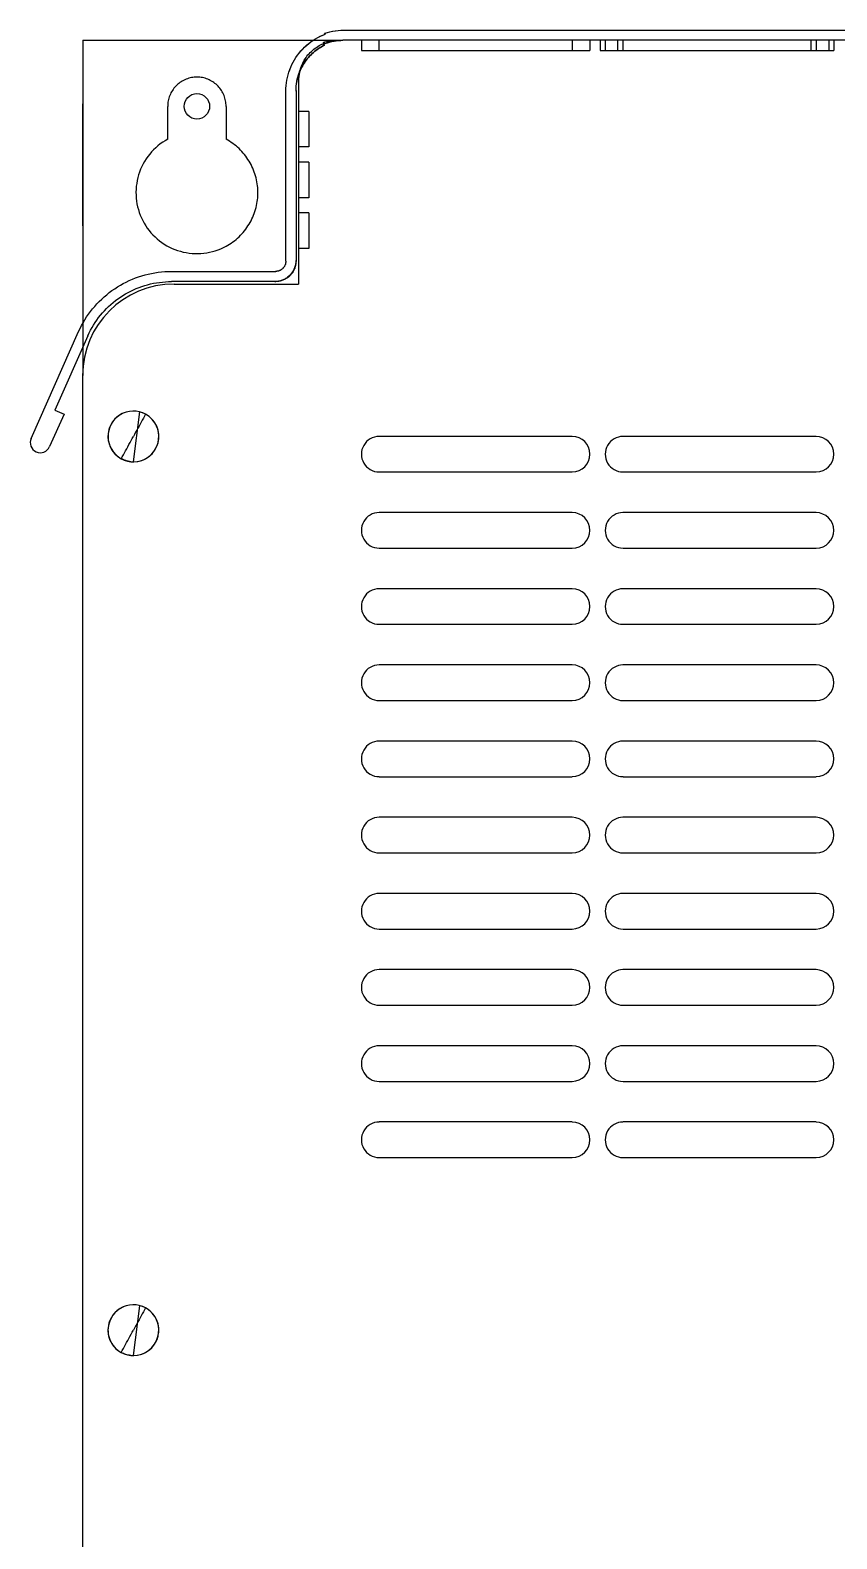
# Model space of a CAD drawing. Extents: x 0 to 320, y 0 to 1157.
# Drawn here: x 0 to 158.8, y 859.9 to 1157 of the extents above; entities that cross this region are included whole.
import ezdxf

# ---------------------------------------------------------------- set-up
doc = ezdxf.new("R2010")
doc.units = 0
doc.layers.add('--8N-THT. FIXING HOLE', color=4, linetype='CONTINUOUS')
doc.layers.add('-15N-THT. THIẾT BỊ ĐÓNG MỞ', color=40, linetype='CONTINUOUS')

# ---------------------------------------------------------------- blocks, each defined once
blk = doc.blocks.new('06 - N - SC VSD ATV630C11~C16N4')
at = {"layer": '--8N-THT. FIXING HOLE'}
blk.add_circle((-127.2, 563.5), 2.5, dxfattribs=at)
at = {"layer": '-15N-THT. THIẾT BỊ ĐÓNG MỞ'}
for p, q in [((-149.65, 576.51), (-145.7, 576.51)), ((-145.7, 576.51), (-99.82, 576.51)), ((-104.77, 576.21), (-104.33, 576.52)), ((-104.76, 576.21), (-104.32, 576.51)), ((-104.33, 576.52), (-103.87, 576.8)), ((-104.32, 576.51), (-103.86, 576.8)), ((-103.87, 576.8), (-103.4, 577.07)), ((-103.86, 576.8), (-103.39, 577.07)), ((-103.4, 577.07), (-102.92, 577.31)), ((-103.39, 577.07), (-102.91, 577.31)), ((-102.92, 577.31), (-102.44, 577.54)), ((-102.91, 577.31), (-102.42, 577.53)), ((-102.44, 577.54), (-101.94, 577.74)), ((-102.42, 577.53), (-101.92, 577.73)), ((-102.06, 577.91), (-101.55, 578.07)), ((-101.94, 577.74), (-102.06, 577.91)), ((-102.04, 577.91), (-101.53, 578.07)), ((-101.92, 577.73), (-102.04, 577.91)), ((-101.73, 578.02), (-101.72, 578.01)), ((-101.72, 576.27), (-101.4, 576.34)), ((-101.55, 578.07), (-101.02, 578.2)), ((-101.53, 578.07), (-101.01, 578.2)), ((-101.4, 576.34), (-101.09, 576.4)), ((-101.09, 576.4), (-100.78, 576.44)), ((-101.02, 578.2), (-100.5, 578.31)), ((-101.01, 578.2), (-100.48, 578.31)), ((-100.78, 576.44), (-100.46, 576.48)), ((-100.66, 576.25), (-100.22, 576.34)), ((-100.5, 578.31), (-99.97, 578.39)), ((-100.48, 578.31), (-99.95, 578.39)), ((-100.46, 576.48), (-100.14, 576.5)), ((-100.11, 576.36), (-100.45, 576.29)), ((-100.22, 576.34), (-99.79, 576.41)), ((-100.14, 576.5), (-99.82, 576.5)), ((-99.78, 576.41), (-100.11, 576.36)), ((-99.97, 578.39), (-99.43, 578.45)), ((-99.95, 578.39), (-99.41, 578.45)), ((-99.82, 576.5), (-98.46, 576.5)), ((-99.79, 576.41), (-99.35, 576.46)), ((-99.44, 576.45), (-99.78, 576.41)), ((-99.11, 576.48), (-99.44, 576.45)), ((-99.43, 578.45), (-98.9, 578.49)), ((-99.41, 578.45), (-98.87, 578.49)), ((-99.35, 576.46), (-98.9, 576.49)), ((-98.77, 576.49), (-99.11, 576.48)), ((-98.9, 578.49), (-98.36, 578.5)), ((-98.9, 576.49), (-98.46, 576.5)), ((-98.87, 578.49), (-98.34, 578.5)), ((-98.43, 576.5), (-98.77, 576.49)), ((97.79, 576.5), (-98.46, 576.5)), ((-98.36, 578.5), (97.64, 578.5)), ((-94.84, 576.51), (-94.84, 574.5)), ((-91.34, 574.5), (-91.34, 576.51)), ((-53.34, 576.51), (-53.34, 574.5)), ((-49.84, 576.51), (-49.84, 574.5)), ((-47.84, 576.51), (-47.84, 574.51)), ((-46.84, 576.51), (-46.84, 574.5)), ((-44.34, 574.51), (-44.34, 576.51)), ((-43.34, 574.5), (-43.34, 576.51)), ((-6.34, 576.51), (-6.34, 574.51)), ((-5.34, 576.51), (-5.34, 574.5)), ((-2.84, 576.51), (-2.84, 574.51)), ((-1.84, 576.51), (-1.84, 574.5)), ((-107.72, 573.12), (-107.42, 573.56)), ((-107.72, 573.11), (-107.41, 573.55)), ((-107.42, 573.56), (-107.09, 573.99)), ((-107.41, 573.55), (-107.09, 573.98)), ((-107.09, 573.99), (-106.75, 574.4)), ((-107.09, 573.98), (-106.74, 574.39)), ((-106.75, 574.4), (-106.38, 574.8)), ((-106.74, 574.39), (-106.38, 574.79)), ((-106.38, 574.8), (-106, 575.18)), ((-106.38, 574.79), (-106, 575.17)), ((-106, 575.18), (-105.61, 575.54)), ((-106, 575.17), (-105.6, 575.54)), ((-105.73, 573.12), (-105.54, 573.37)), ((-105.61, 575.54), (-105.19, 575.89)), ((-105.6, 575.54), (-105.19, 575.88)), ((-105.54, 573.37), (-105.34, 573.62)), ((-105.34, 573.62), (-105.13, 573.86)), ((-105.27, 573.12), (-104.97, 573.45)), ((-105.19, 575.89), (-104.77, 576.21)), ((-105.19, 575.88), (-104.76, 576.21)), ((-105.13, 573.86), (-104.91, 574.09)), ((-104.81, 573.6), (-105.04, 573.35)), ((-104.97, 573.45), (-104.65, 573.76)), ((-104.91, 574.09), (-104.68, 574.32)), ((-104.56, 573.83), (-104.81, 573.6)), ((-104.68, 574.32), (-104.45, 574.53)), ((-104.65, 573.76), (-104.33, 574.06)), ((-104.31, 574.06), (-104.56, 573.83)), ((-104.45, 574.53), (-104.2, 574.74)), ((-104.33, 574.06), (-103.99, 574.35)), ((-104.05, 574.28), (-104.31, 574.06)), ((-104.2, 574.74), (-103.95, 574.93)), ((-103.79, 574.49), (-104.05, 574.28)), ((-103.99, 574.35), (-103.63, 574.61)), ((-103.95, 574.93), (-103.69, 575.12)), ((-103.51, 574.69), (-103.79, 574.49)), ((-103.69, 575.12), (-103.42, 575.29)), ((-103.63, 574.61), (-103.27, 574.87)), ((-103.23, 574.88), (-103.51, 574.69)), ((-103.42, 575.29), (-103.15, 575.45)), ((-103.27, 574.87), (-102.89, 575.1)), ((-102.95, 575.06), (-103.23, 574.88)), ((-103.15, 575.45), (-102.87, 575.61)), ((-102.66, 575.23), (-102.95, 575.06)), ((-102.89, 575.1), (-102.51, 575.32)), ((-102.87, 575.61), (-102.59, 575.75)), ((-102.36, 575.39), (-102.66, 575.23)), ((-102.59, 575.75), (-102.29, 575.88)), ((-102.51, 575.32), (-102.11, 575.52)), ((-102.07, 575.81), (-102.38, 575.68)), ((-102.38, 575.68), (-102.06, 575.54)), ((-102.06, 575.54), (-102.36, 575.39)), ((-102.34, 575.71), (-101.93, 575.87)), ((-102.11, 575.52), (-102.34, 575.71)), ((-102.33, 576.1), (-102.02, 576.19)), ((-102, 575.99), (-102.33, 576.1)), ((-102.29, 575.88), (-102, 575.99)), ((-101.75, 575.93), (-102.07, 575.81)), ((-102.02, 576.19), (-101.72, 576.27)), ((-101.93, 575.87), (-101.51, 576.02)), ((-101.43, 576.04), (-101.75, 575.93)), ((-101.51, 576.02), (-101.09, 576.14)), ((-101.1, 576.13), (-101.43, 576.04)), ((-100.78, 576.22), (-101.1, 576.13)), ((-101.09, 576.14), (-100.66, 576.25)), ((-100.45, 576.29), (-100.78, 576.22)), ((-91.34, 574.5), (-53.34, 574.5)), ((-43.34, 574.5), (-5.34, 574.5)), ((-109.12, 570.22), (-108.94, 570.73)), ((-109.12, 570.21), (-108.94, 570.72)), ((-108.94, 570.73), (-108.74, 571.23)), ((-108.94, 570.72), (-108.74, 571.22)), ((-108.74, 571.23), (-108.52, 571.72)), ((-108.74, 571.22), (-108.52, 571.71)), ((-108.52, 571.72), (-108.27, 572.2)), ((-108.52, 571.71), (-108.27, 572.19)), ((-108.27, 572.2), (-108.01, 572.67)), ((-108.27, 572.19), (-108.01, 572.65)), ((-108.01, 572.67), (-107.72, 573.12)), ((-108.01, 572.65), (-107.72, 573.11)), ((-107.07, 570.09), (-106.91, 570.51)), ((-106.89, 570.54), (-107.02, 570.22)), ((-107, 570.22), (-106.93, 570.53)), ((-106.93, 570.53), (-106.84, 570.84)), ((-106.91, 570.51), (-106.73, 570.91)), ((-106.75, 570.84), (-106.89, 570.54)), ((-106.84, 570.84), (-106.74, 571.14)), ((-106.6, 571.15), (-106.75, 570.84)), ((-106.74, 571.14), (-106.63, 571.44)), ((-106.73, 570.91), (-106.53, 571.3)), ((-106.63, 571.44), (-106.51, 571.73)), ((-106.44, 571.44), (-106.6, 571.15)), ((-106.53, 571.3), (-106.31, 571.69)), ((-106.51, 571.73), (-106.38, 572.02)), ((-106.27, 571.74), (-106.44, 571.44)), ((-106.38, 572.02), (-106.23, 572.3)), ((-106.31, 571.69), (-106.07, 572.06)), ((-106.08, 572.02), (-106.27, 571.74)), ((-106.23, 572.3), (-106.07, 572.58)), ((-105.89, 572.3), (-106.08, 572.02)), ((-106.07, 572.58), (-105.9, 572.85)), ((-106.07, 572.06), (-105.82, 572.43)), ((-105.9, 572.85), (-105.73, 573.12)), ((-105.69, 572.58), (-105.89, 572.3)), ((-105.82, 572.43), (-105.55, 572.78)), ((-105.49, 572.84), (-105.69, 572.58)), ((-105.55, 572.78), (-105.27, 573.12)), ((-105.27, 573.1), (-105.49, 572.84)), ((-105.04, 573.35), (-105.27, 573.1)), ((-131.37, 567.47), (-131.55, 567.27)), ((-131.17, 567.66), (-131.37, 567.47)), ((-130.97, 567.85), (-131.17, 567.66)), ((-130.76, 568.02), (-130.97, 567.85)), ((-130.54, 568.18), (-130.76, 568.02)), ((-130.31, 568.34), (-130.54, 568.18)), ((-130.08, 568.48), (-130.31, 568.34)), ((-129.84, 568.61), (-130.08, 568.48)), ((-129.59, 568.73), (-129.84, 568.61)), ((-129.34, 568.84), (-129.59, 568.73)), ((-129.08, 568.93), (-129.34, 568.84)), ((-128.82, 569.02), (-129.08, 568.93)), ((-128.56, 569.09), (-128.82, 569.02)), ((-128.29, 569.15), (-128.56, 569.09)), ((-128.02, 569.19), (-128.29, 569.15)), ((-127.75, 569.22), (-128.02, 569.19)), ((-127.48, 569.24), (-127.75, 569.22)), ((-127.2, 569.25), (-127.48, 569.24)), ((-126.93, 569.24), (-127.2, 569.25)), ((-126.66, 569.22), (-126.93, 569.24)), ((-126.39, 569.19), (-126.66, 569.22)), ((-126.12, 569.15), (-126.39, 569.19)), ((-125.85, 569.09), (-126.12, 569.15)), ((-125.58, 569.02), (-125.85, 569.09)), ((-125.32, 568.93), (-125.58, 569.02)), ((-125.07, 568.84), (-125.32, 568.93)), ((-124.82, 568.73), (-125.07, 568.84)), ((-124.57, 568.61), (-124.82, 568.73)), ((-124.33, 568.48), (-124.57, 568.61)), ((-124.1, 568.34), (-124.33, 568.48)), ((-123.87, 568.18), (-124.1, 568.34)), ((-123.65, 568.02), (-123.87, 568.18)), ((-123.44, 567.85), (-123.65, 568.02)), ((-123.24, 567.66), (-123.44, 567.85)), ((-123.04, 567.47), (-123.24, 567.66)), ((-122.86, 567.27), (-123.04, 567.47)), ((-109.69, 567.06), (-109.66, 567.6)), ((-109.69, 567.04), (-109.66, 567.58)), ((-109.66, 567.6), (-109.6, 568.13)), ((-109.66, 567.58), (-109.6, 568.11)), ((-109.6, 568.13), (-109.51, 568.66)), ((-109.6, 568.11), (-109.51, 568.64)), ((-109.51, 568.66), (-109.4, 569.19)), ((-109.51, 568.64), (-109.4, 569.17)), ((-109.4, 569.19), (-109.27, 569.71)), ((-109.4, 569.17), (-109.27, 569.69)), ((-109.27, 569.71), (-109.12, 570.22)), ((-109.27, 569.69), (-109.12, 570.21)), ((-109.22, 569.9), (-109.22, 569.88)), ((-107.69, 567.07), (-107.66, 567.51)), ((-107.68, 567.17), (-107.65, 567.51)), ((-107.66, 567.51), (-107.61, 567.95)), ((-107.65, 567.51), (-107.61, 567.84)), ((-107.61, 567.95), (-107.55, 568.39)), ((-107.61, 567.84), (-107.56, 568.18)), ((-107.56, 568.18), (-107.5, 568.51)), ((-107.55, 568.39), (-107.46, 568.82)), ((-107.5, 568.51), (-107.43, 568.84)), ((-107.46, 568.82), (-107.35, 569.25)), ((-107.43, 568.84), (-107.34, 569.16)), ((-107.35, 569.25), (-107.22, 569.68)), ((-107.34, 569.16), (-107.25, 569.49)), ((-107.25, 569.49), (-107.14, 569.81)), ((-107.22, 569.68), (-107.07, 570.09)), ((-107.2, 568.51), (-107.11, 568.51)), ((-107.2, 568.5), (-107.2, 568.51)), ((-107.2, 568.5), (-107.2, 528.5)), ((-107.14, 569.81), (-107.03, 570.12)), ((-132.85, 564.59), (-132.9, 564.32)), ((-132.79, 564.86), (-132.85, 564.59)), ((-132.72, 565.12), (-132.79, 564.86)), ((-132.64, 565.38), (-132.72, 565.12)), ((-132.54, 565.64), (-132.64, 565.38)), ((-132.43, 565.89), (-132.54, 565.64)), ((-132.31, 566.13), (-132.43, 565.89)), ((-132.18, 566.37), (-132.31, 566.13)), ((-132.04, 566.61), (-132.18, 566.37)), ((-131.89, 566.83), (-132.04, 566.61)), ((-131.72, 567.05), (-131.89, 566.83)), ((-131.55, 567.27), (-131.72, 567.05)), ((-122.68, 567.05), (-122.86, 567.27)), ((-122.52, 566.83), (-122.68, 567.05)), ((-122.37, 566.61), (-122.52, 566.83)), ((-122.22, 566.37), (-122.37, 566.61)), ((-122.09, 566.13), (-122.22, 566.37)), ((-121.97, 565.89), (-122.09, 566.13)), ((-121.87, 565.64), (-121.97, 565.89)), ((-121.77, 565.38), (-121.87, 565.64)), ((-121.69, 565.12), (-121.77, 565.38)), ((-121.62, 564.86), (-121.69, 565.12)), ((-121.56, 564.59), (-121.62, 564.86)), ((-121.51, 564.32), (-121.56, 564.59)), ((-109.7, 566.52), (-109.69, 567.06)), ((-109.7, 566.5), (-109.69, 567.04)), ((-109.7, 533.02), (-109.7, 566.52)), ((-107.7, 566.84), (-107.68, 567.17)), ((-107.7, 566.62), (-107.69, 567.07)), ((-107.7, 566.5), (-107.7, 566.84)), ((-107.7, 566.62), (-107.7, 533.19)), ((-132.93, 564.05), (-132.95, 563.77)), ((-132.95, 563.77), (-132.95, 563.5)), ((-132.95, 557.03), (-132.95, 563.5)), ((-132.95, 563.5), (-132.95, 563.5)), ((-132.9, 564.32), (-132.93, 564.05)), ((-121.48, 564.05), (-121.51, 564.32)), ((-121.46, 563.77), (-121.48, 564.05)), ((-121.45, 563.5), (-121.46, 563.77)), ((-121.45, 563.5), (-121.45, 563.5)), ((-121.45, 563.5), (-121.45, 557.03)), ((-105.2, 562.5), (-107.2, 562.5)), ((-105.2, 562.5), (-105.2, 555.5)), ((-149.65, 556.5), (-149.65, 510.51)), ((-134.87, 555.73), (-135.31, 555.35)), ((-134.42, 556.09), (-134.87, 555.73)), ((-133.94, 556.43), (-134.42, 556.09)), ((-133.46, 556.74), (-133.94, 556.43)), ((-132.95, 557.03), (-133.46, 556.74)), ((-132.95, 557.03), (-132.95, 557.03)), ((-121.11, 556.84), (-121.45, 557.03)), ((-121.45, 557.03), (-121.45, 557.03)), ((-120.77, 556.63), (-121.11, 556.84)), ((-120.44, 556.41), (-120.77, 556.63)), ((-120.12, 556.19), (-120.44, 556.41)), ((-119.8, 555.95), (-120.12, 556.19)), ((-119.5, 555.7), (-119.8, 555.95)), ((-119.2, 555.44), (-119.5, 555.7)), ((-137.5, 552.66), (-137.79, 552.16)), ((-137.19, 553.15), (-137.5, 552.66)), ((-136.86, 553.63), (-137.19, 553.15)), ((-136.5, 554.09), (-136.86, 553.63)), ((-136.12, 554.53), (-136.5, 554.09)), ((-135.73, 554.95), (-136.12, 554.53)), ((-135.31, 555.35), (-135.73, 554.95)), ((-118.91, 555.17), (-119.2, 555.44)), ((-118.63, 554.89), (-118.91, 555.17)), ((-118.36, 554.6), (-118.63, 554.89)), ((-118.09, 554.31), (-118.36, 554.6)), ((-117.84, 554), (-118.09, 554.31)), ((-117.6, 553.69), (-117.84, 554)), ((-117.37, 553.37), (-117.6, 553.69)), ((-117.15, 553.04), (-117.37, 553.37)), ((-116.94, 552.71), (-117.15, 553.04)), ((-116.74, 552.37), (-116.94, 552.71)), ((-105.2, 555.5), (-107.2, 555.5)), ((-138.68, 550.02), (-138.83, 549.46)), ((-138.49, 550.57), (-138.68, 550.02)), ((-138.28, 551.11), (-138.49, 550.57)), ((-138.05, 551.64), (-138.28, 551.11)), ((-137.79, 552.16), (-138.05, 551.64)), ((-116.55, 552.02), (-116.74, 552.37)), ((-116.37, 551.66), (-116.55, 552.02)), ((-116.21, 551.3), (-116.37, 551.66)), ((-116.06, 550.94), (-116.21, 551.3)), ((-115.92, 550.57), (-116.06, 550.94)), ((-115.79, 550.2), (-115.92, 550.57)), ((-115.67, 549.82), (-115.79, 550.2)), ((-115.57, 549.44), (-115.67, 549.82)), ((-105.2, 552.5), (-107.2, 552.5)), ((-105.2, 552.5), (-105.2, 545.5)), ((-139.19, 547.17), (-139.2, 546.59)), ((-139.14, 547.75), (-139.19, 547.17)), ((-139.06, 548.33), (-139.14, 547.75)), ((-138.96, 548.9), (-139.06, 548.33)), ((-138.83, 549.46), (-138.96, 548.9)), ((-115.48, 549.05), (-115.57, 549.44)), ((-115.4, 548.66), (-115.48, 549.05)), ((-115.34, 548.27), (-115.4, 548.66)), ((-115.28, 547.88), (-115.34, 548.27)), ((-115.24, 547.49), (-115.28, 547.88)), ((-115.22, 547.09), (-115.24, 547.49)), ((-115.21, 546.7), (-115.22, 547.09)), ((-115.21, 546.3), (-115.21, 546.7)), ((-139.2, 546.59), (-139.19, 546.01)), ((-139.19, 546.01), (-139.16, 545.43)), ((-139.16, 545.43), (-139.09, 544.86)), ((-139.09, 544.86), (-139, 544.29)), ((-139, 544.29), (-138.88, 543.72)), ((-138.88, 543.72), (-138.73, 543.16)), ((-115.57, 543.56), (-115.48, 543.95)), ((-115.48, 543.95), (-115.4, 544.34)), ((-115.4, 544.34), (-115.34, 544.73)), ((-115.34, 544.73), (-115.28, 545.12)), ((-115.28, 545.12), (-115.24, 545.51)), ((-115.24, 545.51), (-115.22, 545.91)), ((-115.22, 545.91), (-115.21, 546.3)), ((-105.2, 545.5), (-107.2, 545.5)), ((-138.73, 543.16), (-138.55, 542.61)), ((-138.55, 542.61), (-138.35, 542.06)), ((-138.35, 542.06), (-138.13, 541.53)), ((-138.13, 541.53), (-137.87, 541.01)), ((-137.87, 541.01), (-137.59, 540.5)), ((-116.74, 540.63), (-116.55, 540.98)), ((-116.55, 540.98), (-116.37, 541.34)), ((-116.37, 541.34), (-116.21, 541.7)), ((-116.21, 541.7), (-116.06, 542.06)), ((-116.06, 542.06), (-115.92, 542.43)), ((-115.92, 542.43), (-115.79, 542.8)), ((-115.79, 542.8), (-115.67, 543.18)), ((-115.67, 543.18), (-115.57, 543.56)), ((-105.2, 542.5), (-107.2, 542.5)), ((-105.2, 542.5), (-105.2, 535.5)), ((-137.59, 540.5), (-137.29, 540)), ((-137.29, 540), (-136.97, 539.52)), ((-136.97, 539.52), (-136.62, 539.06)), ((-136.62, 539.06), (-136.25, 538.61)), ((-136.25, 538.61), (-135.86, 538.18)), ((-135.86, 538.18), (-135.44, 537.78)), ((-135.44, 537.78), (-135.01, 537.39)), ((-119.2, 537.56), (-118.91, 537.83)), ((-118.91, 537.83), (-118.63, 538.11)), ((-118.63, 538.11), (-118.36, 538.4)), ((-118.36, 538.4), (-118.09, 538.69)), ((-118.09, 538.69), (-117.84, 539)), ((-117.84, 539), (-117.6, 539.31)), ((-117.6, 539.31), (-117.37, 539.63)), ((-117.37, 539.63), (-117.15, 539.96)), ((-117.15, 539.96), (-116.94, 540.29)), ((-116.94, 540.29), (-116.74, 540.63)), ((-135.01, 537.39), (-134.56, 537.02)), ((-134.56, 537.02), (-134.1, 536.68)), ((-134.1, 536.68), (-133.62, 536.36)), ((-133.62, 536.36), (-133.12, 536.06)), ((-133.12, 536.06), (-132.61, 535.78)), ((-132.61, 535.78), (-132.08, 535.54)), ((-132.08, 535.54), (-131.55, 535.31)), ((-131.55, 535.31), (-131, 535.12)), ((-131, 535.12), (-130.45, 534.95)), ((-130.45, 534.95), (-129.88, 534.8)), ((-129.88, 534.8), (-129.32, 534.69)), ((-125.28, 534.66), (-124.71, 534.76)), ((-124.71, 534.76), (-124.14, 534.9)), ((-124.14, 534.9), (-123.58, 535.06)), ((-123.58, 535.06), (-123.04, 535.25)), ((-123.04, 535.25), (-122.5, 535.46)), ((-122.5, 535.46), (-121.97, 535.7)), ((-121.97, 535.7), (-121.45, 535.97)), ((-121.45, 535.97), (-121.11, 536.16)), ((-121.11, 536.16), (-120.77, 536.37)), ((-120.77, 536.37), (-120.44, 536.59)), ((-120.44, 536.59), (-120.12, 536.81)), ((-120.12, 536.81), (-119.8, 537.05)), ((-119.8, 537.05), (-119.5, 537.3)), ((-119.5, 537.3), (-119.2, 537.56)), ((-105.2, 535.5), (-107.2, 535.5)), ((-129.32, 534.69), (-128.74, 534.6)), ((-128.74, 534.6), (-128.17, 534.54)), ((-128.17, 534.54), (-127.59, 534.51)), ((-127.59, 534.51), (-127.01, 534.5)), ((-127.01, 534.5), (-126.43, 534.53)), ((-126.43, 534.53), (-125.85, 534.58)), ((-125.85, 534.58), (-125.28, 534.66)), ((-110.09, 531.83), (-110.14, 531.76)), ((-110.09, 531.82), (-110.14, 531.75)), ((-110.04, 531.91), (-110.09, 531.83)), ((-110.04, 531.9), (-110.09, 531.82)), ((-109.99, 531.98), (-110.04, 531.91)), ((-109.99, 531.97), (-110.04, 531.9)), ((-110.02, 531.93), (-110.02, 531.92)), ((-109.94, 532.06), (-109.99, 531.98)), ((-109.94, 532.05), (-109.99, 531.97)), ((-109.9, 532.14), (-109.94, 532.06)), ((-109.9, 532.13), (-109.94, 532.05)), ((-109.87, 532.22), (-109.9, 532.14)), ((-109.87, 532.21), (-109.9, 532.13)), ((-109.83, 532.31), (-109.87, 532.22)), ((-109.83, 532.3), (-109.87, 532.21)), ((-109.8, 532.39), (-109.83, 532.31)), ((-109.8, 532.38), (-109.83, 532.3)), ((-109.78, 532.48), (-109.8, 532.39)), ((-109.78, 532.47), (-109.8, 532.38)), ((-109.75, 532.57), (-109.78, 532.48)), ((-109.75, 532.55), (-109.78, 532.47)), ((-109.74, 532.66), (-109.75, 532.57)), ((-109.74, 532.64), (-109.75, 532.55)), ((-109.72, 532.75), (-109.74, 532.66)), ((-109.72, 532.73), (-109.74, 532.64)), ((-109.71, 532.84), (-109.72, 532.75)), ((-109.71, 532.82), (-109.72, 532.73)), ((-109.7, 533.02), (-109.71, 532.93)), ((-109.7, 533), (-109.71, 532.91)), ((-109.71, 532.93), (-109.71, 532.84)), ((-109.71, 532.91), (-109.71, 532.82)), ((-109.7, 533.02), (-109.7, 533)), ((-107.91, 531.89), (-107.97, 531.72)), ((-107.86, 532.08), (-107.91, 531.89)), ((-107.85, 531.94), (-107.9, 531.76)), ((-107.81, 532.26), (-107.86, 532.08)), ((-107.8, 532.11), (-107.85, 531.94)), ((-107.77, 532.44), (-107.81, 532.26)), ((-107.77, 532.29), (-107.8, 532.11)), ((-107.74, 532.63), (-107.77, 532.44)), ((-107.74, 532.46), (-107.77, 532.29)), ((-107.72, 532.81), (-107.74, 532.63)), ((-107.72, 532.64), (-107.74, 532.46)), ((-107.71, 533), (-107.72, 532.81)), ((-107.71, 532.82), (-107.72, 532.64)), ((-107.7, 533.19), (-107.71, 533)), ((-107.7, 533), (-107.71, 532.82)), ((-107.7, 533.19), (-107.7, 533)), ((-141.69, 528.61), (-141.11, 528.91)), ((-141.11, 528.91), (-140.52, 529.2)), ((-140.52, 529.2), (-139.91, 529.46)), ((-139.91, 529.46), (-139.3, 529.7)), ((-139.3, 529.7), (-138.68, 529.93)), ((-138.68, 529.93), (-138.06, 530.13)), ((-138.06, 530.13), (-137.42, 530.31)), ((-137.42, 530.31), (-136.78, 530.47)), ((-136.78, 530.47), (-136.14, 530.61)), ((-136.14, 530.61), (-135.49, 530.73)), ((-135.49, 530.73), (-134.84, 530.83)), ((-135.18, 528.76), (-134.59, 528.84)), ((-134.84, 530.83), (-134.19, 530.9)), ((-134.59, 528.84), (-134, 528.91)), ((-134.19, 530.9), (-133.53, 530.96)), ((-134, 528.91), (-133.41, 528.96)), ((-133.53, 530.96), (-132.88, 530.99)), ((-133.41, 528.96), (-132.82, 528.99)), ((-132.88, 530.99), (-132.22, 531)), ((-132.82, 528.99), (-132.23, 529)), ((-111.89, 529), (-132.23, 529)), ((-132.22, 531), (-111.72, 531)), ((-111.71, 529), (-111.89, 529)), ((-111.89, 529), (-111.7, 529)), ((-111.63, 531), (-111.72, 531)), ((-111.72, 531), (-111.7, 531)), ((-111.52, 529.02), (-111.71, 529)), ((-111.61, 531), (-111.7, 531)), ((-111.52, 529), (-111.7, 529)), ((-111.54, 531.01), (-111.63, 531)), ((-111.52, 531.01), (-111.61, 531)), ((-111.45, 531.02), (-111.54, 531.01)), ((-111.44, 531.02), (-111.52, 531.01)), ((-111.33, 529.04), (-111.52, 529.02)), ((-111.35, 529.02), (-111.52, 529)), ((-111.36, 531.03), (-111.45, 531.02)), ((-111.35, 531.03), (-111.44, 531.02)), ((-111.27, 531.05), (-111.36, 531.03)), ((-111.26, 531.05), (-111.35, 531.03)), ((-111.17, 529.04), (-111.35, 529.02)), ((-111.15, 529.07), (-111.33, 529.04)), ((-111.18, 531.07), (-111.27, 531.05)), ((-111.17, 531.07), (-111.26, 531.05)), ((-111.1, 531.1), (-111.18, 531.07)), ((-111.09, 531.1), (-111.17, 531.07)), ((-110.99, 529.06), (-111.17, 529.04)), ((-110.96, 529.1), (-111.15, 529.07)), ((-111.01, 531.13), (-111.1, 531.1)), ((-111, 531.13), (-111.09, 531.1)), ((-110.93, 531.16), (-111.01, 531.13)), ((-110.92, 531.16), (-111, 531.13)), ((-110.81, 529.1), (-110.99, 529.06)), ((-110.78, 529.15), (-110.96, 529.1)), ((-110.85, 531.2), (-110.93, 531.16)), ((-110.84, 531.2), (-110.92, 531.16)), ((-110.76, 531.24), (-110.85, 531.2)), ((-110.76, 531.24), (-110.84, 531.2)), ((-110.64, 529.14), (-110.81, 529.1)), ((-110.6, 529.21), (-110.78, 529.15)), ((-110.69, 531.29), (-110.76, 531.24)), ((-110.68, 531.28), (-110.76, 531.24)), ((-110.61, 531.33), (-110.69, 531.29)), ((-110.6, 531.33), (-110.68, 531.28)), ((-110.47, 529.2), (-110.64, 529.14)), ((-110.63, 531.32), (-110.62, 531.32)), ((-110.54, 531.39), (-110.61, 531.33)), ((-110.53, 531.38), (-110.6, 531.33)), ((-110.42, 529.27), (-110.6, 529.21)), ((-110.46, 531.44), (-110.54, 531.39)), ((-110.46, 531.44), (-110.53, 531.38)), ((-110.3, 529.26), (-110.47, 529.2)), ((-110.39, 531.5), (-110.46, 531.44)), ((-110.39, 531.49), (-110.46, 531.44)), ((-110.25, 529.34), (-110.42, 529.27)), ((-110.33, 531.56), (-110.39, 531.5)), ((-110.32, 531.55), (-110.39, 531.49)), ((-110.26, 531.62), (-110.33, 531.56)), ((-110.26, 531.62), (-110.32, 531.55)), ((-110.13, 529.32), (-110.3, 529.26)), ((-110.2, 531.69), (-110.26, 531.62)), ((-110.2, 531.68), (-110.26, 531.62)), ((-110.08, 529.41), (-110.25, 529.34)), ((-110.14, 531.76), (-110.2, 531.69)), ((-110.14, 531.75), (-110.2, 531.68)), ((-109.97, 529.4), (-110.13, 529.32)), ((-109.91, 529.5), (-110.08, 529.41)), ((-109.81, 529.48), (-109.97, 529.4)), ((-109.74, 529.59), (-109.91, 529.5)), ((-109.65, 529.57), (-109.81, 529.48)), ((-109.59, 529.69), (-109.74, 529.59)), ((-109.5, 529.66), (-109.65, 529.57)), ((-109.43, 529.8), (-109.59, 529.69)), ((-109.35, 529.76), (-109.5, 529.66)), ((-109.28, 529.91), (-109.43, 529.8)), ((-109.21, 529.87), (-109.35, 529.76)), ((-109.14, 530.03), (-109.28, 529.91)), ((-109.07, 529.99), (-109.21, 529.87)), ((-109, 530.16), (-109.14, 530.03)), ((-108.94, 530.11), (-109.07, 529.99)), ((-108.87, 530.29), (-109, 530.16)), ((-108.81, 530.24), (-108.94, 530.11)), ((-108.74, 530.43), (-108.87, 530.29)), ((-108.69, 530.37), (-108.81, 530.24)), ((-108.62, 530.58), (-108.74, 530.43)), ((-108.58, 530.51), (-108.69, 530.37)), ((-108.5, 530.73), (-108.62, 530.58)), ((-108.47, 530.65), (-108.58, 530.51)), ((-108.4, 530.88), (-108.5, 530.73)), ((-108.37, 530.8), (-108.47, 530.65)), ((-108.3, 531.04), (-108.4, 530.88)), ((-108.27, 530.95), (-108.37, 530.8)), ((-108.2, 531.2), (-108.3, 531.04)), ((-108.18, 531.1), (-108.27, 530.95)), ((-108.12, 531.37), (-108.2, 531.2)), ((-108.1, 531.26), (-108.18, 531.1)), ((-108.04, 531.54), (-108.12, 531.37)), ((-108.03, 531.43), (-108.1, 531.26)), ((-107.97, 531.72), (-108.04, 531.54)), ((-107.96, 531.59), (-108.03, 531.43)), ((-107.9, 531.76), (-107.96, 531.59)), ((-145.95, 525.54), (-145.46, 525.98)), ((-145.46, 525.98), (-144.96, 526.41)), ((-144.96, 526.41), (-144.45, 526.82)), ((-144.45, 526.82), (-143.92, 527.22)), ((-143.92, 527.22), (-143.38, 527.59)), ((-143.38, 527.59), (-142.83, 527.95)), ((-142.83, 527.95), (-142.27, 528.29)), ((-142.75, 525.6), (-142.27, 525.94)), ((-142.27, 528.29), (-141.69, 528.61)), ((-142.27, 525.94), (-141.77, 526.26)), ((-141.77, 526.26), (-141.27, 526.56)), ((-141.27, 526.56), (-140.75, 526.85)), ((-140.75, 526.85), (-140.22, 527.13)), ((-140.22, 527.13), (-139.69, 527.38)), ((-139.69, 527.38), (-139.15, 527.62)), ((-139.15, 527.62), (-138.6, 527.83)), ((-138.6, 527.83), (-138.04, 528.04)), ((-138.04, 528.04), (-137.48, 528.22)), ((-137.48, 528.22), (-136.91, 528.38)), ((-136.91, 528.38), (-136.34, 528.53)), ((-136.34, 528.53), (-135.76, 528.65)), ((-135.76, 528.65), (-135.18, 528.76)), ((-131.7, 528.5), (-107.2, 528.5)), ((-148.54, 522.56), (-148.15, 523.09)), ((-148.15, 523.09), (-147.74, 523.61)), ((-147.74, 523.61), (-147.32, 524.11)), ((-147.32, 524.11), (-146.88, 524.6)), ((-146.88, 524.6), (-146.42, 525.08)), ((-146.42, 525.08), (-145.95, 525.54)), ((-145.8, 522.81), (-145.41, 523.25)), ((-145.41, 523.25), (-145, 523.68)), ((-145, 523.68), (-144.58, 524.09)), ((-144.58, 524.09), (-144.14, 524.49)), ((-144.14, 524.49), (-143.69, 524.87)), ((-143.69, 524.87), (-143.23, 525.24)), ((-143.23, 525.24), (-142.75, 525.6)), ((-150.21, 519.73), (-149.91, 520.32)), ((-149.91, 520.32), (-149.6, 520.9)), ((-149.6, 520.9), (-149.26, 521.46)), ((-149.26, 521.46), (-148.91, 522.02)), ((-148.91, 522.02), (-148.54, 522.56)), ((-148.14, 519.4), (-147.85, 519.92)), ((-147.85, 519.92), (-147.55, 520.43)), ((-147.55, 520.43), (-147.23, 520.93)), ((-147.23, 520.93), (-146.9, 521.42)), ((-146.9, 521.42), (-146.55, 521.89)), ((-146.55, 521.89), (-146.18, 522.36)), ((-146.18, 522.36), (-145.8, 522.81)), ((-159.85, 498.11), (-150.49, 519.14)), ((-148.65, 518.34), (-155.17, 503.69)), ((-150.49, 519.14), (-150.21, 519.73)), ((-148.65, 518.34), (-148.4, 518.87)), ((-148.4, 518.87), (-148.14, 519.4)), ((-149.7, 510.5), (-149.71, 123)), ((-153.35, 502.88), (-156.19, 496.49)), ((-155.17, 503.69), (-153.35, 502.88)), ((-155.17, 503.69), (-155.17, 503.69)), ((-153.35, 502.88), (-153.35, 502.88)), ((-142.95, 502.3), (-143.26, 502.02)), ((-142.62, 502.56), (-142.95, 502.3)), ((-142.27, 502.79), (-142.62, 502.56)), ((-141.9, 502.99), (-142.27, 502.79)), ((-141.51, 503.16), (-141.9, 502.99)), ((-141.11, 503.3), (-141.51, 503.16)), ((-140.62, 503.42), (-140.6, 503.42)), ((-139.71, 493.5), (-138.42, 503.33)), ((-139.18, 503.47), (-139.26, 503.48)), ((-137.73, 502.11), (-137.95, 501.72)), ((-137.52, 502.5), (-137.73, 502.11)), ((-137.31, 502.89), (-137.52, 502.5)), ((-137.31, 502.89), (-137.31, 502.89)), ((-137.31, 502.89), (-137.31, 502.89)), ((-137.31, 502.89), (-137.31, 502.89)), ((-137.31, 502.89), (-137.31, 502.89)), ((-137.31, 502.89), (-137.31, 502.89)), ((-137.31, 502.89), (-137.3, 502.89)), ((-144.61, 499.45), (-144.67, 499.04)), ((-144.52, 499.86), (-144.61, 499.45)), ((-144.38, 500.26), (-144.52, 499.86)), ((-144.22, 500.65), (-144.38, 500.26)), ((-144.02, 501.02), (-144.22, 500.65)), ((-143.8, 501.37), (-144.02, 501.02)), ((-143.54, 501.71), (-143.8, 501.37)), ((-143.26, 502.02), (-143.54, 501.71)), ((-139.26, 499.31), (-139.48, 498.91)), ((-139.04, 499.72), (-139.26, 499.31)), ((-138.82, 500.12), (-139.04, 499.72)), ((-138.6, 500.53), (-138.82, 500.12)), ((-138.38, 500.93), (-138.6, 500.53)), ((-138.16, 501.32), (-138.38, 500.93)), ((-137.95, 501.72), (-138.16, 501.32)), ((-159.85, 498.11), (-159.85, 498.11)), ((-156.19, 496.49), (-156.19, 496.49)), ((-144.67, 499.04), (-144.7, 498.62)), ((-144.7, 498.62), (-144.69, 498.2)), ((-144.69, 498.2), (-144.65, 497.78)), ((-144.65, 497.78), (-144.57, 497.36)), ((-144.57, 497.36), (-144.46, 496.96)), ((-144.46, 496.96), (-144.31, 496.56)), ((-144.31, 496.56), (-144.13, 496.18)), ((-144.13, 496.18), (-143.92, 495.82)), ((-141.03, 496.07), (-140.81, 496.47)), ((-140.81, 496.47), (-140.59, 496.88)), ((-140.59, 496.88), (-140.37, 497.28)), ((-140.37, 497.28), (-140.15, 497.69)), ((-140.15, 497.69), (-139.93, 498.09)), ((-139.93, 498.09), (-139.71, 498.5)), ((-139.48, 498.91), (-139.71, 498.5)), ((-91.34, 498.5), (-91.34, 498.5)), ((-53.34, 498.5), (-91.34, 498.5)), ((-53.34, 498.5), (-53.34, 498.5)), ((-43.34, 498.5), (-43.34, 498.5)), ((-5.34, 498.5), (-43.34, 498.5)), ((-5.34, 498.5), (-5.34, 498.5)), ((-143.92, 495.82), (-143.68, 495.47)), ((-143.68, 495.47), (-143.42, 495.15)), ((-143.42, 495.15), (-143.12, 494.85)), ((-143.12, 494.85), (-142.8, 494.58)), ((-142.8, 494.58), (-142.46, 494.33)), ((-142.46, 494.33), (-142.1, 494.11)), ((-142.1, 494.11), (-141.89, 494.5)), ((-142.1, 494.11), (-142.1, 494.11)), ((-142.1, 494.11), (-142.1, 494.11)), ((-142.1, 494.11), (-142.1, 494.11)), ((-142.1, 494.11), (-142.1, 494.11)), ((-142.1, 494.11), (-142.1, 494.11)), ((-141.88, 494), (-142.1, 494.11)), ((-141.89, 494.5), (-141.68, 494.89)), ((-141.66, 493.9), (-141.88, 494)), ((-141.68, 494.89), (-141.46, 495.28)), ((-141.43, 493.81), (-141.66, 493.9)), ((-141.46, 495.28), (-141.25, 495.68)), ((-141.2, 493.73), (-141.43, 493.81)), ((-141.25, 495.68), (-141.03, 496.07)), ((-140.96, 493.66), (-141.2, 493.73)), ((-140.73, 493.61), (-140.96, 493.66)), ((-140.48, 493.56), (-140.73, 493.61)), ((-140.24, 493.53), (-140.48, 493.56)), ((-140.16, 493.52), (-140.16, 493.52)), ((-138.8, 493.58), (-138.8, 493.58)), ((-91.34, 491.5), (-91.34, 491.5)), ((-91.34, 491.5), (-53.34, 491.5)), ((-53.34, 491.5), (-53.34, 491.5)), ((-43.34, 491.5), (-43.34, 491.5)), ((-43.34, 491.5), (-5.34, 491.5)), ((-5.34, 491.5), (-5.34, 491.5)), ((-91.34, 483.5), (-91.34, 483.5)), ((-53.34, 483.5), (-91.34, 483.5)), ((-53.34, 483.5), (-53.34, 483.5)), ((-43.34, 483.5), (-43.34, 483.5)), ((-5.34, 483.5), (-43.34, 483.5)), ((-5.34, 483.5), (-5.34, 483.5)), ((-91.34, 476.5), (-91.34, 476.5)), ((-91.34, 476.5), (-53.34, 476.5)), ((-53.34, 476.5), (-53.34, 476.5)), ((-43.34, 476.5), (-43.34, 476.5)), ((-43.34, 476.5), (-5.34, 476.5)), ((-5.34, 476.5), (-5.34, 476.5)), ((-91.34, 468.5), (-91.34, 468.5)), ((-53.34, 468.5), (-91.34, 468.5)), ((-53.34, 468.5), (-53.34, 468.5)), ((-43.34, 468.5), (-43.34, 468.5)), ((-5.34, 468.5), (-43.34, 468.5)), ((-5.34, 468.5), (-5.34, 468.5)), ((-91.34, 461.5), (-91.34, 461.5)), ((-91.34, 461.5), (-53.34, 461.5)), ((-53.34, 461.5), (-53.34, 461.5)), ((-43.34, 461.5), (-43.34, 461.5)), ((-43.34, 461.5), (-5.34, 461.5)), ((-5.34, 461.5), (-5.34, 461.5)), ((-91.34, 453.5), (-91.34, 453.5)), ((-53.34, 453.5), (-91.34, 453.5)), ((-53.34, 453.5), (-53.34, 453.5)), ((-43.34, 453.5), (-43.34, 453.5)), ((-5.34, 453.5), (-43.34, 453.5)), ((-5.34, 453.5), (-5.34, 453.5)), ((-91.34, 446.5), (-91.34, 446.5)), ((-91.34, 446.5), (-53.34, 446.5)), ((-53.34, 446.5), (-53.34, 446.5)), ((-43.34, 446.5), (-43.34, 446.5)), ((-43.34, 446.5), (-5.34, 446.5)), ((-5.34, 446.5), (-5.34, 446.5)), ((-91.34, 438.5), (-91.34, 438.5)), ((-53.34, 438.5), (-91.34, 438.5)), ((-53.34, 438.5), (-53.34, 438.5)), ((-43.34, 438.5), (-43.34, 438.5)), ((-5.34, 438.5), (-43.34, 438.5)), ((-5.34, 438.5), (-5.34, 438.5)), ((-91.34, 431.5), (-91.34, 431.5)), ((-91.34, 431.5), (-53.34, 431.5)), ((-53.34, 431.5), (-53.34, 431.5)), ((-43.34, 431.5), (-43.34, 431.5)), ((-43.34, 431.5), (-5.34, 431.5)), ((-5.34, 431.5), (-5.34, 431.5)), ((-91.34, 423.5), (-91.34, 423.5)), ((-53.34, 423.5), (-91.34, 423.5)), ((-53.34, 423.5), (-53.34, 423.5)), ((-43.34, 423.5), (-43.34, 423.5)), ((-5.34, 423.5), (-43.34, 423.5)), ((-5.34, 423.5), (-5.34, 423.5)), ((-91.34, 416.5), (-91.34, 416.5)), ((-91.34, 416.5), (-53.34, 416.5)), ((-53.34, 416.5), (-53.34, 416.5)), ((-43.34, 416.5), (-43.34, 416.5)), ((-43.34, 416.5), (-5.34, 416.5)), ((-5.34, 416.5), (-5.34, 416.5)), ((-91.34, 408.5), (-91.34, 408.5)), ((-53.34, 408.5), (-91.34, 408.5)), ((-53.34, 408.5), (-53.34, 408.5)), ((-43.34, 408.5), (-43.34, 408.5)), ((-5.34, 408.5), (-43.34, 408.5)), ((-5.34, 408.5), (-5.34, 408.5)), ((-91.34, 401.5), (-91.34, 401.5)), ((-91.34, 401.5), (-53.34, 401.5)), ((-53.34, 401.5), (-53.34, 401.5)), ((-43.34, 401.5), (-43.34, 401.5)), ((-43.34, 401.5), (-5.34, 401.5)), ((-5.34, 401.5), (-5.34, 401.5)), ((-91.34, 393.5), (-91.34, 393.5)), ((-53.34, 393.5), (-91.34, 393.5)), ((-53.34, 393.5), (-53.34, 393.5)), ((-43.34, 393.5), (-43.34, 393.5)), ((-5.34, 393.5), (-43.34, 393.5)), ((-5.34, 393.5), (-5.34, 393.5)), ((-91.34, 386.5), (-91.34, 386.5)), ((-91.34, 386.5), (-53.34, 386.5)), ((-53.34, 386.5), (-53.34, 386.5)), ((-43.34, 386.5), (-43.34, 386.5)), ((-43.34, 386.5), (-5.34, 386.5)), ((-5.34, 386.5), (-5.34, 386.5)), ((-91.34, 378.5), (-91.34, 378.5)), ((-53.34, 378.5), (-91.34, 378.5)), ((-53.34, 378.5), (-53.34, 378.5)), ((-43.34, 378.5), (-43.34, 378.5)), ((-5.34, 378.5), (-43.34, 378.5)), ((-5.34, 378.5), (-5.34, 378.5)), ((-91.34, 371.5), (-91.34, 371.5)), ((-91.34, 371.5), (-53.34, 371.5)), ((-53.34, 371.5), (-53.34, 371.5)), ((-43.34, 371.5), (-43.34, 371.5)), ((-43.34, 371.5), (-5.34, 371.5)), ((-5.34, 371.5), (-5.34, 371.5)), ((-91.34, 363.5), (-91.34, 363.5)), ((-53.34, 363.5), (-91.34, 363.5)), ((-53.34, 363.5), (-53.34, 363.5)), ((-43.34, 363.5), (-43.34, 363.5)), ((-5.34, 363.5), (-43.34, 363.5)), ((-5.34, 363.5), (-5.34, 363.5)), ((-91.34, 356.5), (-91.34, 356.5)), ((-91.34, 356.5), (-53.34, 356.5)), ((-53.34, 356.5), (-53.34, 356.5)), ((-43.34, 356.5), (-43.34, 356.5)), ((-43.34, 356.5), (-5.34, 356.5)), ((-5.34, 356.5), (-5.34, 356.5)), ((-142.27, 326.79), (-142.62, 326.56)), ((-141.9, 326.99), (-142.27, 326.79)), ((-141.52, 327.16), (-141.9, 326.99)), ((-141.12, 327.3), (-141.52, 327.16)), ((-140.62, 327.42), (-140.61, 327.42)), ((-139.71, 317.5), (-138.42, 327.33)), ((-139.19, 327.47), (-139.26, 327.48)), ((-137.31, 326.89), (-137.52, 326.5)), ((-137.31, 326.89), (-137.31, 326.89)), ((-137.31, 326.89), (-137.31, 326.89)), ((-137.31, 326.89), (-137.31, 326.89)), ((-137.31, 326.89), (-137.31, 326.89)), ((-144.52, 323.86), (-144.62, 323.45)), ((-144.39, 324.26), (-144.52, 323.86)), ((-144.22, 324.65), (-144.39, 324.26)), ((-144.03, 325.02), (-144.22, 324.65)), ((-143.8, 325.37), (-144.03, 325.02)), ((-143.54, 325.71), (-143.8, 325.37)), ((-143.26, 326.02), (-143.54, 325.71)), ((-142.95, 326.3), (-143.26, 326.02)), ((-142.62, 326.56), (-142.95, 326.3)), ((-138.82, 324.12), (-139.04, 323.72)), ((-138.6, 324.53), (-138.82, 324.12)), ((-138.38, 324.93), (-138.6, 324.53)), ((-138.17, 325.32), (-138.38, 324.93)), ((-137.95, 325.72), (-138.17, 325.32)), ((-137.74, 326.11), (-137.95, 325.72)), ((-137.52, 326.5), (-137.74, 326.11)), ((-144.68, 323.04), (-144.71, 322.62)), ((-144.71, 322.62), (-144.7, 322.2)), ((-144.7, 322.2), (-144.66, 321.78)), ((-144.62, 323.45), (-144.68, 323.04)), ((-144.66, 321.78), (-144.58, 321.36)), ((-144.58, 321.36), (-144.46, 320.96)), ((-144.46, 320.96), (-144.32, 320.56)), ((-140.82, 320.47), (-140.6, 320.88)), ((-140.6, 320.88), (-140.38, 321.28)), ((-140.38, 321.28), (-140.15, 321.69)), ((-140.15, 321.69), (-139.93, 322.09)), ((-139.93, 322.09), (-139.71, 322.5)), ((-139.49, 322.91), (-139.71, 322.5)), ((-139.27, 323.31), (-139.49, 322.91)), ((-139.04, 323.72), (-139.27, 323.31)), ((-144.32, 320.56), (-144.14, 320.18)), ((-144.14, 320.18), (-143.93, 319.82)), ((-143.93, 319.82), (-143.69, 319.47)), ((-143.69, 319.47), (-143.42, 319.15)), ((-143.42, 319.15), (-143.13, 318.85)), ((-143.13, 318.85), (-142.81, 318.58)), ((-142.81, 318.58), (-142.47, 318.33)), ((-142.47, 318.33), (-142.11, 318.11)), ((-142.11, 318.11), (-141.9, 318.5)), ((-142.11, 318.11), (-142.11, 318.11)), ((-142.11, 318.11), (-142.11, 318.11)), ((-142.11, 318.11), (-142.11, 318.11)), ((-142.11, 318.11), (-142.11, 318.11)), ((-142.11, 318.11), (-142.11, 318.11)), ((-142.11, 318.11), (-142.11, 318.11)), ((-141.89, 318), (-142.11, 318.11)), ((-141.9, 318.5), (-141.68, 318.89)), ((-141.66, 317.9), (-141.89, 318)), ((-141.68, 318.89), (-141.47, 319.28)), ((-141.44, 317.81), (-141.66, 317.9)), ((-141.47, 319.28), (-141.25, 319.68)), ((-141.25, 319.68), (-141.04, 320.07)), ((-141.04, 320.07), (-140.82, 320.47)), ((-141.2, 317.73), (-141.44, 317.81)), ((-140.97, 317.66), (-141.2, 317.73)), ((-140.73, 317.61), (-140.97, 317.66)), ((-140.49, 317.56), (-140.73, 317.61)), ((-140.24, 317.53), (-140.49, 317.56)), ((-140.16, 317.52), (-140.16, 317.52)), ((-138.8, 317.58), (-138.8, 317.58))]:
    blk.add_line(p, q, dxfattribs=at)
blk.add_arc((-158.02, 497.3), 2, 156.0015, 335.9985, dxfattribs=at)
for centre, major_axis, ratio, start_param, end_param in [((-149.65, 556.5), (0, 20.01), 0.000261, 0.024484, 1.570796), ((-91.34, 574.5), (3.5, 0), 0.000033, 3.141593, 4.712389), ((-53.34, 574.5), (3.5, 0), 0.000033, -1.570796, 0), ((-44.34, 574.51), (3.5, 0), 0.000033, 3.141593, 3.926991), ((-43.34, 574.5), (3.5, 0), 0.000033, 3.141593, 4.712389), ((-5.34, 574.5), (3.5, 0), 0.000033, -1.570796, 0), ((-99.2, 568.5), (-1, 7.94), 1, 1.228591, 1.44569), ((-149.65, 552), (0, 12), 0.000261, -1.570796, 1.570796), ((-149.65, 552), (0, 12), 0.000261, 1.570796, 4.712389), ((-131.7, 510.5), (-2.25, 17.86), 1, -0.125106, 1.445685), ((-139.71, 498.5), (0.02, -5), 1, 2.637454, 5.779047), ((-139.71, 498.5), (0.02, -5), 1, -0.504139, 2.637454), ((-139.7, 498.5), (0.02, -5), 1, -0.004529, 2.637064), ((-139.7, 498.5), (0.02, -5), 1, 2.637064, 2.877059), ((-91.34, 495), (-0.44, 3.47), 1, -0.125111, 3.016482), ((-53.34, 495), (-0.44, 3.47), 1, 3.016482, 6.158074), ((-43.34, 495), (-0.44, 3.47), 1, -0.125111, 3.016482), ((-5.34, 495), (-0.44, 3.47), 1, 3.016482, 6.158074), ((-91.34, 480), (-0.44, 3.47), 1, -0.125111, 3.016482), ((-53.34, 480), (-0.44, 3.47), 1, 3.016482, 6.158074), ((-43.34, 480), (-0.44, 3.47), 1, -0.125111, 3.016482), ((-5.34, 480), (-0.44, 3.47), 1, 3.016482, 6.158074), ((-91.34, 465), (-0.44, 3.47), 1, -0.125111, 3.016482), ((-53.34, 465), (-0.44, 3.47), 1, 3.016482, 6.158074), ((-43.34, 465), (-0.44, 3.47), 1, -0.125111, 3.016482), ((-5.34, 465), (-0.44, 3.47), 1, 3.016482, 6.158074), ((-91.34, 450), (-0.44, 3.47), 1, -0.125111, 3.016482), ((-53.34, 450), (-0.44, 3.47), 1, 3.016482, 6.158074), ((-43.34, 450), (-0.44, 3.47), 1, -0.125111, 3.016482), ((-5.34, 450), (-0.44, 3.47), 1, 3.016482, 6.158074), ((-91.34, 435), (-0.44, 3.47), 1, -0.125111, 3.016482), ((-53.34, 435), (-0.44, 3.47), 1, 3.016482, 6.158074), ((-43.34, 435), (-0.44, 3.47), 1, -0.125111, 3.016482), ((-5.34, 435), (-0.44, 3.47), 1, 3.016482, 6.158074), ((-91.34, 420), (-0.44, 3.47), 1, -0.125111, 3.016482), ((-53.34, 420), (-0.44, 3.47), 1, 3.016482, 6.158074), ((-43.34, 420), (-0.44, 3.47), 1, -0.125111, 3.016482), ((-5.34, 420), (-0.44, 3.47), 1, 3.016482, 6.158074), ((-91.34, 405), (-0.44, 3.47), 1, -0.125111, 3.016482), ((-53.34, 405), (-0.44, 3.47), 1, 3.016482, 6.158074), ((-43.34, 405), (-0.44, 3.47), 1, -0.125111, 3.016482), ((-5.34, 405), (-0.44, 3.47), 1, 3.016482, 6.158074), ((-91.34, 390), (-0.44, 3.47), 1, -0.125111, 3.016482), ((-53.34, 390), (-0.44, 3.47), 1, 3.016482, 6.158074), ((-43.34, 390), (-0.44, 3.47), 1, -0.125111, 3.016482), ((-5.34, 390), (-0.44, 3.47), 1, 3.016482, 6.158074), ((-91.34, 375), (-0.44, 3.47), 1, -0.125111, 3.016482), ((-53.34, 375), (-0.44, 3.47), 1, 3.016482, 6.158074), ((-43.34, 375), (-0.44, 3.47), 1, -0.125111, 3.016482), ((-5.34, 375), (-0.44, 3.47), 1, 3.016482, 6.158074), ((-91.34, 360), (-0.44, 3.47), 1, -0.125111, 3.016482), ((-53.34, 360), (-0.44, 3.47), 1, 3.016482, 6.158074), ((-43.34, 360), (-0.44, 3.47), 1, -0.125111, 3.016482), ((-5.34, 360), (-0.44, 3.47), 1, 3.016482, 6.158074), ((-139.71, 322.5), (0.02, -5), 1, 2.637454, 5.779047), ((-139.71, 322.5), (0.02, -5), 1, -0.504139, 2.637454), ((-139.71, 322.5), (0.02, -5), 1, -0.004529, 2.637064), ((-139.71, 322.5), (0.02, -5), 1, 2.637064, 2.877059)]:
    blk.add_ellipse(centre, major_axis=major_axis, ratio=ratio, start_param=start_param, end_param=end_param, dxfattribs=at)

msp = doc.modelspace()

# ---------------------------------------------------------------- block references
msp.add_blockref('06 - N - SC VSD ATV630C11~C16N4', (160.02, 578.5))

doc.saveas('drawing.dxf')
